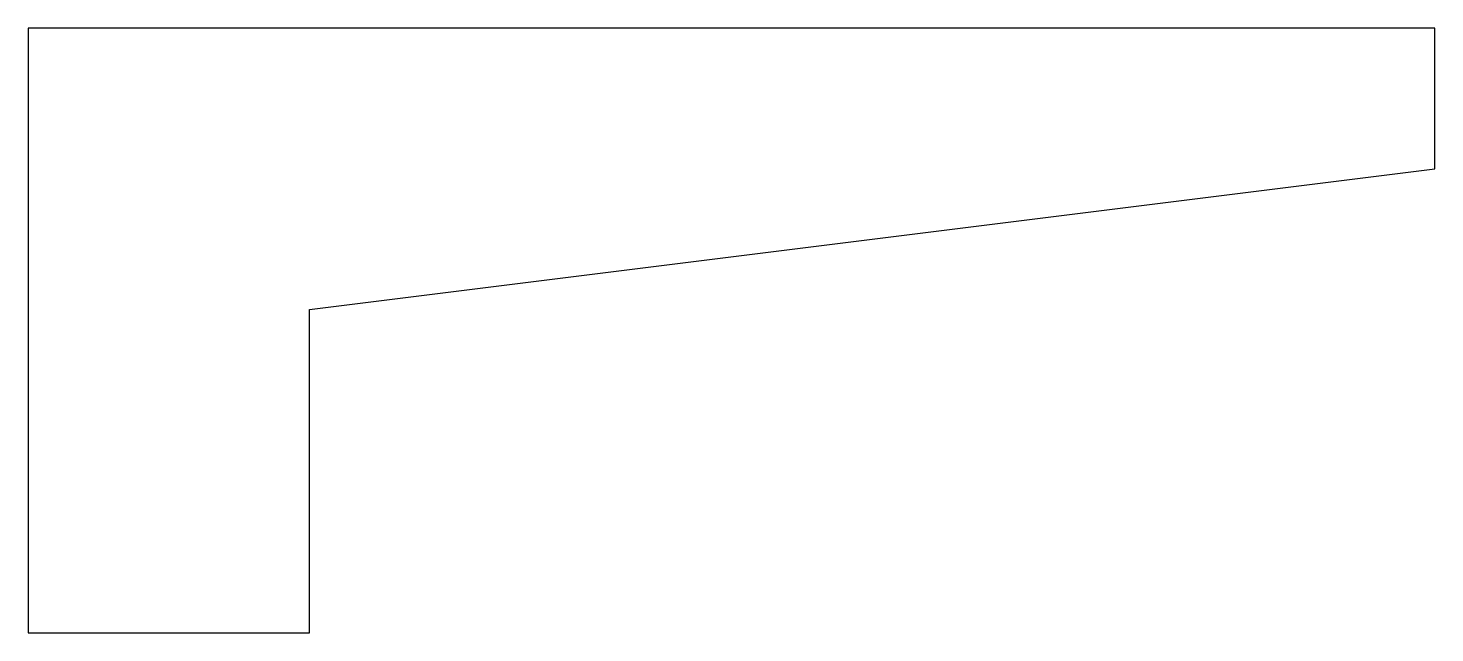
# Model space of a CAD drawing. Header units: metres. Extents: x 0 to 50, y 0 to 21.5.
import ezdxf

# ---------------------------------------------------------------- set-up
doc = ezdxf.new("R2010")
doc.units = ezdxf.units.M

msp = doc.modelspace()

# ---------------------------------------------------------------- linework, layer by layer
for p, q in [((50, 21.5), (0, 21.5)), ((0, 21.5), (0, 0)), ((50, 16.5), (50, 21.5)), ((10, 11.5), (50, 16.5)), ((10, 0), (10, 11.5)), ((0, 0), (10, 0))]:
    msp.add_line(p, q)

doc.saveas('drawing.dxf')
